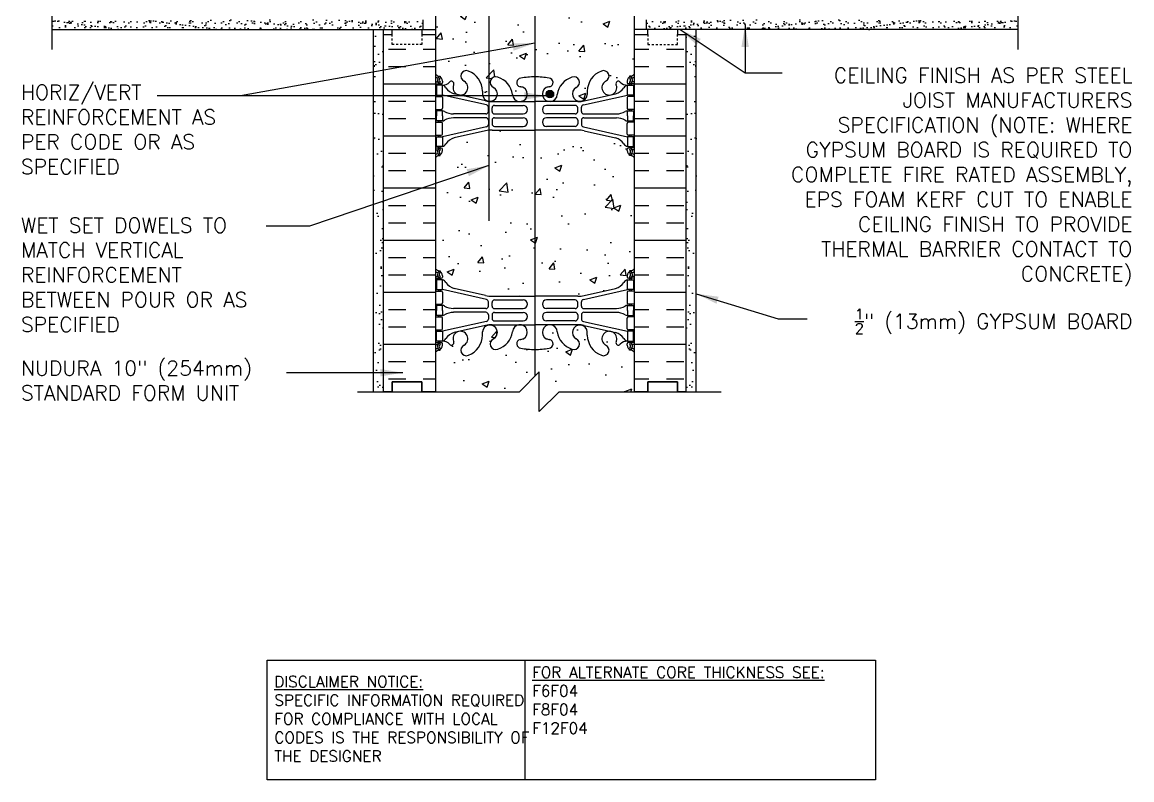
# Model space of a CAD drawing. Header units: inches. Extents: x 177.5 to 233.4, y 130.3 to 205.2.
# Drawn here: x 177.6 to 233.4, y 130.3 to 168.5 of the extents above; entities that cross this region are included whole.
import ezdxf

# ---------------------------------------------------------------- set-up
doc = ezdxf.new("R2010")
doc.units = ezdxf.units.IN
doc.header["$LTSCALE"] = 0.5
doc.header["$MEASUREMENT"] = 0
doc.linetypes.add('DASHED2', pattern=[0.375, 0.25, -0.125])
for name, color, linetype in [('HATCH', 12, 'Continuous'), ('line25', 2, 'Continuous'), ('LINE3', 3, 'Continuous'), ('LINE50', 5, 'Continuous'), ('LINE9', 9, 'Continuous'), ('TEXT', 4, 'Continuous'), ('Web_Edge', 9, 'Continuous')]:
    doc.layers.add(name, color=color, linetype=linetype)
doc.styles.add('DIM', font='romans.shx', dxfattribs={"width": 0.7})
doc.styles.add('ROMANS', font='romans.shx', dxfattribs={"height": 0.75})
doc.styles.get("Standard").update_dxf_attribs({"font": 'romans.shx', "height": 0.75})
doc.dimstyles.new('ext_12', dxfattribs={"dimscale": 12, "dimtxt": 0.075, "dimasz": 0.09375, "dimexe": 0.09375, "dimexo": 0.0625, "dimgap": 0.0625, "dimtad": 1, "dimdec": 1, "dimzin": 2, "dimdsep": 46, "dimlunit": 4, "dimtxsty": 'DIM', "dimcen": 0.09, "dimdle": 0.09375, "dimclrt": 4, "dimadec": 0, "dimazin": 0, "dimtfac": 1, "dimtdec": 1, "dimtmove": 2, "dimatfit": 3, "dimfxl": 1, "dimfrac": 2, "dimtolj": 1, "dimtzin": 0, "dimarcsym": 0})

msp = doc.modelspace()

# ---------------------------------------------------------------- hatches: boundary and pattern name
at = {"layer": 'HATCH'}
h = msp.add_hatch(dxfattribs=at)
h.set_pattern_fill('AR-CONC', color=256, scale=0.5)
h.set_pattern_definition([(50, (0, 0), (3.5863, -0.31376), [0.375, -4.125]), (355, (0, 0), (-0.693757, 3.76096), [0.3, -3.3]), (100.4514, (0.299, -0.026), (2.892544, 3.4472), [0.3187, -3.50571]), (46.1842, (0, 1), (5.336207, -0.827596), [0.5625, -6.1875]), (96.6356, (0.4447, 0.931), (4.67331, 4.87059), [0.47805, -5.25857]), (351.1842, (0, 1), (4.67331, 4.87059), [0.45, -4.95]), (21, (0.5, 0.75), (2.984535, -2.013094), [0.375, -4.125]), (326, (0.5, 0.75), (1.216577, 3.62575), [0.3, -3.3]), (71.4514, (0.7487, 0.5822), (4.20111, 1.612656), [0.3187, -3.50571]), (37.5, (0, 0), (0.060799, 1.664469), [0, -3.26, 0, -3.35, 0, -3.3125]), (7.5, (0, 0), (1.315348, 1.972059), [0, -1.91, 0, -3.185, 0, -1.2625]), (327.5, (-1.115, 0), (2.669112, -0.1127744), [0, -1.25, 0, -3.9, 0, -5.175]), (317.5, (-1.615, 0), (2.91593, 0.500525), [0, -1.625, 0, -2.59, 0, -3.675])])
h.paths.add_polyline_path([(220.153, 185.05), (220.461, 185.358), (186.299, 185.358), (186.607, 185.05), (186.607, 182.608), (198.38, 182.608, -0.552315), (198.7, 182.603, -0.520567), (198.991, 182.603, -0.520567), (199.532, 182.603, -0.520567), (200.182, 182.603, -0.520567), (200.57, 182.603, -0.520567), (201.23, 182.603, -0.520567), (201.775, 182.603, -0.520567), (202.092, 182.603, -0.520567), (202.863, 182.603, -0.520567), (203.301, 182.603, -0.520567), (203.882, 182.603, -0.520567), (204.154, 182.603, -0.520567), (204.682, 182.603, -0.520567), (205.051, 182.603, -0.520567), (205.499, 182.603, -0.520567), (205.906, 182.603, -0.520567), (206.309, 182.603, -0.520567), (206.627, 182.603, -0.520567), (206.997, 182.603, -0.520567), (207.472, 182.603, -0.520567), (207.786, 182.603, -0.520567), (207.996, 182.603, -0.513484), (208.38, 182.608), (220.153, 182.608)])
edge = h.paths.add_edge_path()
edge.add_line((227.713, 185.358), (221.153, 185.358))
edge.add_line((221.153, 185.358), (221.153, 183.528))
edge.add_spline(control_points=[(221.153, 183.528), (222.288, 184.059), (224.508, 185.098), (226.661, 183.944), (227.713, 183.381)], knot_values=[0, 0, 0, 0, 3.539354, 6.918479, 6.918479, 6.918479, 6.918479], degree=3, periodic=0)
edge.add_line((227.713, 183.381), (227.713, 185.358))
edge = h.paths.add_edge_path()
edge.add_line((185.607, 185.358), (179.047, 185.358))
edge.add_line((179.047, 185.358), (179.047, 183.381))
edge.add_spline(control_points=[(179.047, 183.381), (180.099, 183.944), (182.252, 185.098), (184.472, 184.059), (185.607, 183.528)], knot_values=[0, 0, 0, 0, 3.379125, 6.918479, 6.918479, 6.918479, 6.918479], degree=3, periodic=0)
edge.add_line((185.607, 183.528), (185.607, 185.358))
h.paths.add_polyline_path([(207.88, 182.058), (207.98, 182.058, -0.327813), (208.015, 182.105), (208.015, 182.213), (208.38, 182.213), (208.38, 182.608, 0.513484), (207.996, 182.603, 0.520567), (207.786, 182.603, 0.520567), (207.472, 182.603, 0.520567), (206.997, 182.603, 0.520567), (206.627, 182.603, 0.520567), (206.309, 182.603, 0.520567), (205.906, 182.603, 0.520567), (205.499, 182.603, 0.520567), (205.051, 182.603, 0.520567), (204.682, 182.603, 0.520567), (204.154, 182.603, 0.520567), (203.882, 182.603, 0.520567), (203.301, 182.603, 0.520567), (202.863, 182.603, 0.520567), (202.092, 182.603, 0.520567), (201.775, 182.603, 0.520567), (201.23, 182.603, 0.520567), (200.57, 182.603, 0.520567), (200.182, 182.603, 0.520567), (199.532, 182.603, 0.520567), (198.991, 182.603, 0.520567), (198.7, 182.603, 0.552315), (198.38, 182.608), (198.38, 182.213), (198.745, 182.213), (198.745, 182.105, -0.327813), (198.78, 182.058), (198.88, 182.058), (198.88, 181.497, 0.390098), (199.155, 181.198), (203.363, 181.014, 0.020761), (203.38, 181.013, 0.020761), (203.397, 181.014), (207.605, 181.198, 0.390098), (207.88, 181.497)])
h.paths.add_polyline_path([(207.88, 180.757, 0.425773), (207.62, 181.006), (203.763, 180.855, 0.390098), (203.58, 180.655), (203.58, 180.62, 0.390098), (203.763, 180.421), (207.62, 180.269, 0.425773), (207.88, 180.519)])
h.paths.add_polyline_path([(203.18, 180.62), (203.18, 180.655, 0.390098), (202.997, 180.855), (199.14, 181.006, 0.425773), (198.88, 180.757), (198.88, 180.519, 0.425773), (199.14, 180.269), (202.997, 180.421, 0.390098)])
h.paths.add_polyline_path([(208.015, 178.313), (208.38, 178.313), (208.38, 179.063), (208.015, 179.063), (208.015, 179.17, -0.327813), (207.98, 179.218), (207.88, 179.218), (207.88, 179.779, 0.390098), (207.605, 180.078), (203.397, 180.261, 0.020761), (203.38, 180.262, 0.020761), (203.363, 180.261), (199.155, 180.078, 0.390098), (198.88, 179.779), (198.88, 179.218), (198.78, 179.218, -0.327813), (198.745, 179.17), (198.745, 179.063), (198.38, 179.063), (198.38, 178.313), (198.745, 178.313), (198.745, 177.529, -0.385423), (198.79, 177.479), (198.79, 177.449), (198.89, 177.449), (198.89, 175.612, 0.108933), (199.043, 175.725, -0.8344), (199.254, 175.599), (199.242, 175.578, 2.155404), (199.781, 175.772, -1), (199.995, 176.284, -0.311223), (200.704, 175.268), (200.703, 175.103, 1.661382), (201.264, 175.455, -1), (201.478, 175.966, -0.30095), (202.214, 175.094, 1.661382), (202.775, 175.447, 0.055617), (202.596, 175.492, -0.843243), (202.63, 175.925, -0.049932), (203.38, 175.989, -0.049932), (204.13, 175.925, -0.843243), (204.164, 175.492, 0.055617), (203.985, 175.447, 1.661382), (204.546, 175.094, -0.30095), (205.282, 175.966, -1), (205.496, 175.455, 1.661382), (206.057, 175.103), (206.056, 175.268, -0.311223), (206.765, 176.284, -1), (206.979, 175.772, 2.155404), (207.517, 175.578), (207.506, 175.599, -0.834375), (207.717, 175.725, 0.10894), (207.87, 175.612), (207.87, 177.449), (207.97, 177.449), (207.97, 177.479, -0.385423), (208.015, 177.529)])
h.paths.add_polyline_path([(203.304, 172.403, 0.225652), (202.929, 172.778), (199.265, 172.778, 0.225652), (198.89, 172.403), (198.89, 171.562, 0.225652), (199.265, 171.187), (202.929, 171.187, 0.225652), (203.304, 171.562)])
h.paths.add_polyline_path([(203.304, 174.184, 0.225652), (202.929, 174.559), (199.265, 174.559, 0.225652), (198.89, 174.184), (198.89, 173.344, 0.225652), (199.265, 172.969), (202.929, 172.969, 0.225652), (203.304, 173.344)])
h.paths.add_polyline_path([(207.87, 173.344), (207.87, 174.184, 0.225652), (207.495, 174.559), (203.831, 174.559, 0.225652), (203.456, 174.184), (203.456, 173.344, 0.225652), (203.831, 172.969), (207.495, 172.969, 0.225652)])
h.paths.add_polyline_path([(207.87, 172.403, 0.225652), (207.495, 172.778), (203.831, 172.778, 0.225652), (203.456, 172.403), (203.456, 171.562, 0.225652), (203.831, 171.187), (207.495, 171.187, 0.225652), (207.87, 171.562)])
h.paths.add_polyline_path([(208.38, 167.858), (208.38, 169.178), (207.75, 169.178), (207.75, 169.29), (207.87, 169.49), (207.87, 170.852, 0.268138), (207.709, 171), (199.051, 171, 0.268156), (198.89, 170.852), (198.89, 169.49), (199.01, 169.29), (199.01, 169.178), (198.38, 169.178), (198.38, 167.858), (198.38, 165.858, 0.088416), (198.526, 165.76), (198.616, 165.76), (198.616, 165.719, -0.249069), (198.726, 165.512), (198.726, 165.444, -0.414214), (198.663, 165.382), (198.616, 165.382), (198.616, 165.312), (198.721, 165.312, 0.231736), (199.079, 165.463, -0.8344), (199.29, 165.337), (199.278, 165.316, 2.155404), (199.817, 165.51, -1), (200.031, 166.021, -0.311223), (200.74, 165.005), (200.739, 164.84, 1.661382), (201.3, 165.193, -1), (201.514, 165.704, -0.30095), (202.25, 164.832, 1.661382), (202.811, 165.185, 0.055617), (202.632, 165.23, -0.843243), (202.666, 165.662, -0.047544), (203.38, 165.727, -0.047544), (204.094, 165.662, -0.843243), (204.128, 165.23, 0.055617), (203.949, 165.185, 1.661382), (204.51, 164.832, -0.30095), (205.246, 165.704, -1), (205.46, 165.193, 1.661382), (206.021, 164.84), (206.02, 165.005, -0.311223), (206.729, 166.021, -1), (206.943, 165.51, 2.155404), (207.481, 165.316), (207.47, 165.337, -0.834375), (207.681, 165.463, 0.23174), (208.039, 165.312), (208.144, 165.312), (208.144, 165.382), (208.096, 165.382, -0.414214), (208.034, 165.444), (208.034, 165.512, -0.249069), (208.144, 165.719), (208.144, 165.76), (208.234, 165.76, 0.08841), (208.38, 165.858)])
h.paths.add_polyline_path([(208.38, 161.665, 0.08841), (208.234, 161.763), (208.144, 161.763), (208.144, 161.804, -0.249069), (208.034, 162.012), (208.034, 162.079, -0.414214), (208.096, 162.142), (208.144, 162.142), (208.144, 162.212), (208.039, 162.212, -0.155529), (207.863, 162.346, 0.180914), (207.446, 162.657), (205.865, 163.01, 0.054974), (205.538, 163.046), (203.38, 163.046), (201.222, 163.046, 0.054974), (200.895, 163.01), (199.314, 162.657, 0.180914), (198.897, 162.346, -0.155529), (198.721, 162.212), (198.616, 162.212), (198.616, 162.142), (198.663, 162.142, -0.414214), (198.726, 162.079), (198.726, 162.012, -0.249069), (198.616, 161.804), (198.616, 161.763), (198.526, 161.763, 0.088416), (198.38, 161.665), (198.38, 156.05, 0.088416), (198.526, 155.953), (198.616, 155.953), (198.616, 155.911, -0.249069), (198.726, 155.704), (198.726, 155.636, -0.414214), (198.663, 155.574), (198.616, 155.574), (198.616, 155.504), (198.721, 155.504, -0.155529), (198.897, 155.37, 0.180914), (199.314, 155.059), (200.895, 154.706, 0.054974), (201.222, 154.669), (203.38, 154.669), (205.538, 154.669, 0.054974), (205.865, 154.706), (207.446, 155.059, 0.180914), (207.863, 155.37, -0.155529), (208.039, 155.504), (208.144, 155.504), (208.144, 155.574), (208.096, 155.574, -0.414214), (208.034, 155.636), (208.034, 155.704, -0.249069), (208.144, 155.911), (208.144, 155.953), (208.234, 155.953, 0.08841), (208.38, 156.05)])
h.paths.add_polyline_path([(208.38, 151.858, 0.08841), (208.234, 151.955), (208.144, 151.955), (208.144, 151.997, -0.249069), (208.034, 152.204), (208.034, 152.271, -0.414214), (208.096, 152.334), (208.144, 152.334), (208.144, 152.404), (208.039, 152.404, 0.231736), (207.681, 152.253, -0.8344), (207.47, 152.378), (207.481, 152.4, 2.155404), (206.943, 152.205, -1), (206.729, 151.694, -0.311223), (206.02, 152.71), (206.021, 152.875, 1.661382), (205.46, 152.522, -1), (205.246, 152.011, -0.30095), (204.51, 152.884, 1.661382), (203.949, 152.531, 0.055617), (204.128, 152.485, -0.843243), (204.094, 152.053, -0.047544), (203.38, 151.988, -0.047544), (202.666, 152.053, -0.843243), (202.632, 152.485, 0.055617), (202.811, 152.531, 1.661382), (202.25, 152.884, -0.30095), (201.514, 152.011, -1), (201.3, 152.522, 1.661382), (200.739, 152.875), (200.74, 152.71, -0.311223), (200.031, 151.694, -1), (199.817, 152.205, 2.155404), (199.278, 152.4), (199.29, 152.378, -0.834375), (199.079, 152.253, 0.23174), (198.721, 152.404), (198.616, 152.404), (198.616, 152.334), (198.663, 152.334, -0.414214), (198.726, 152.271), (198.726, 152.204, -0.249069), (198.616, 151.997), (198.616, 151.955), (198.526, 151.955, 0.088416), (198.38, 151.858), (198.38, 149.858), (202.599, 149.858), (203.599, 150.858), (203.599, 148.858), (204.599, 149.858), (208.38, 149.858)])
h = msp.add_hatch(dxfattribs=at)
h.set_pattern_fill('AR-SAND', color=256, scale=0.25, style=0)
h.set_pattern_definition([(142.5, (260.07686, 75.05084), (0.0157483, 0.481706), [0, -0.38, 0, -0.425, 0, -0.40625]), (172.5, (260.07686, 75.05084), (-0.4424442, 0.7055365), [0, -0.205, 0, -0.3425, 0, -0.13125]), (212.5, (260.38436, 75.05084), (-0.7785355, 0.0014148), [0, -0.125, 0, -0.45, 0, -0.5875]), (222.5, (260.38436, 75.05084), (-0.7515317, 0.219419), [0, -0.0625, 0, -0.295, 0, -0.3375])])
h.paths.add_polyline_path([(179.047, 168.108), (179.047, 168.608), (197.755, 168.608), (197.755, 168.108)])
h = msp.add_hatch(dxfattribs=at)
h.set_pattern_fill('AR-SAND', color=256, scale=0.25, style=0)
h.set_pattern_definition([(37.5, (146.68297, 75.05084), (-0.0157483, 0.481706), [0, -0.38, 0, -0.425, 0, -0.40625]), (7.5, (146.68297, 75.05084), (0.4424442, 0.7055365), [0, -0.205, 0, -0.3425, 0, -0.13125]), (327.5, (146.37547, 75.05084), (0.7785355, 0.0014148), [0, -0.125, 0, -0.45, 0, -0.5875]), (317.5, (146.37547, 75.05084), (0.7515317, 0.219419), [0, -0.0625, 0, -0.295, 0, -0.3375])])
h.paths.add_polyline_path([(227.713, 168.108), (227.713, 168.608), (209.005, 168.608), (209.005, 168.108)])
h = msp.add_hatch(dxfattribs=at)
h.set_pattern_fill('AR-SAND', color=256, scale=0.5, style=0)
h.set_pattern_definition([(142.5, (314.8643, -12.3654), (0.0314967, 0.963412), [0, -0.76, 0, -0.85, 0, -0.8125]), (172.5, (314.8643, -12.3654), (-0.884888, 1.411073), [0, -0.41, 0, -0.685, 0, -0.2625]), (212.5, (315.4793, -12.3654), (-1.557071, 0.0028295), [0, -0.25, 0, -0.9, 0, -1.175]), (222.5, (315.4793, -12.3654), (-1.503063, 0.438838), [0, -0.125, 0, -0.59, 0, -0.675])])
h.paths.add_polyline_path([(195.755, 165.323), (195.255, 164.374), (195.255, 168.108), (195.755, 168.108)])
h.paths.add_polyline_path([(195.755, 149.858), (195.255, 149.858), (195.255, 164.374), (195.755, 165.323)])
h = msp.add_hatch(dxfattribs=at)
h.set_pattern_fill('INSUL', color=256, scale=7, style=0)
h.paths.add_polyline_path([(211.005, 167.858), (210.567, 167.858), (210.567, 167.358), (209.067, 167.358), (209.067, 167.858), (208.38, 167.858), (208.38, 149.858), (209.067, 149.858), (209.067, 150.358), (210.567, 150.358), (210.567, 149.858), (211.005, 149.858)])
h.paths.add_polyline_path([(198.38, 167.858), (197.692, 167.858), (197.692, 167.358), (196.192, 167.358), (196.192, 167.858), (195.755, 167.858), (195.755, 149.858), (196.192, 149.858), (196.192, 150.358), (197.692, 150.358), (197.692, 149.858), (198.38, 149.858)])
h = msp.add_hatch(dxfattribs=at)
h.set_pattern_fill('AR-SAND', color=256, scale=0.5, style=0)
h.set_pattern_definition([(37.5, (91.8955, -12.3654), (-0.0314967, 0.963412), [0, -0.76, 0, -0.85, 0, -0.8125]), (7.5, (91.8955, -12.3654), (0.884888, 1.411073), [0, -0.41, 0, -0.685, 0, -0.2625]), (327.5, (91.2805, -12.3654), (1.557071, 0.0028295), [0, -0.25, 0, -0.9, 0, -1.175]), (317.5, (91.2805, -12.3654), (1.503063, 0.438838), [0, -0.125, 0, -0.59, 0, -0.675])])
h.paths.add_polyline_path([(211.005, 165.323), (211.505, 164.374), (211.505, 168.108), (211.005, 168.108)])
h.paths.add_polyline_path([(211.005, 149.858), (211.505, 149.858), (211.505, 164.374), (211.005, 165.323)])
at = {"layer": 'LINE3'}
h = msp.add_hatch(color=256, dxfattribs=at)
h.paths.add_polyline_path([(204.32, 164.894, 0.831395), (203.952, 164.894)])
h.paths.add_polyline_path([(204.323, 164.86, 0.045935), (204.32, 164.894), (203.952, 164.894, 0.045935), (203.948, 164.86, 1)])

# ---------------------------------------------------------------- linework, layer by layer
at = {"layer": 'line25'}
for p, q in [((198.38, 182.608), (198.38, 167.858)), ((208.38, 182.608), (208.38, 167.858)), ((197.755, 168.108), (197.755, 168.608)), ((209.005, 168.108), (209.005, 168.608)), ((198.38, 167.858), (198.38, 149.858)), ((208.38, 167.858), (208.38, 149.858))]:
    msp.add_line(p, q, dxfattribs=at)
at = {"layer": 'LINE3'}
for p, q in [((201.063, 183.858), (201.063, 158.463)), ((203.38, 181.174), (203.38, 150.639))]:
    msp.add_line(p, q, dxfattribs=at)
msp.add_circle((204.136, 164.86), 0.188, dxfattribs=at)
at = {"layer": 'LINE50'}
for p, q in [((195.755, 167.858), (195.755, 168.108)), ((195.755, 149.858), (195.755, 167.858)), ((195.755, 167.858), (196.192, 167.858)), ((196.192, 167.858), (196.192, 168.108)), ((197.692, 168.108), (197.692, 167.858)), ((197.692, 167.858), (198.38, 167.858)), ((208.38, 167.858), (209.067, 167.858)), ((209.067, 167.858), (209.067, 168.108)), ((210.567, 168.108), (210.567, 167.858)), ((210.567, 167.858), (211.005, 167.858)), ((211.005, 149.858), (211.005, 167.858))]:
    msp.add_line(p, q, dxfattribs=at)
for points in [[(195.755, 149.858), (196.192, 149.858), (196.192, 150.358), (197.692, 150.358), (197.692, 149.858), (198.38, 149.858)], [(198.38, 149.858), (197.692, 149.858), (197.692, 150.358), (196.192, 150.358), (196.192, 149.858), (195.755, 149.858)], [(211.005, 149.858), (210.567, 149.858), (210.567, 150.358), (209.067, 150.358), (209.067, 149.858), (208.38, 149.858)], [(208.38, 149.858), (209.067, 149.858), (209.067, 150.358), (210.567, 150.358), (210.567, 149.858), (211.005, 149.858)]]:
    msp.add_lwpolyline(points, dxfattribs=at)
at = {"layer": 'LINE9'}
for p, q in [((179.047, 178.193), (179.047, 167.108)), ((227.713, 178.193), (227.713, 167.108)), ((179.047, 168.108), (198.38, 168.108)), ((195.255, 149.858), (195.255, 168.108)), ((227.713, 168.108), (208.38, 168.108)), ((211.505, 149.858), (211.505, 168.108)), ((202.599, 149.858), (203.599, 150.858)), ((203.599, 148.858), (203.599, 150.858)), ((194.442, 149.858), (202.599, 149.858)), ((204.599, 149.858), (203.599, 148.858)), ((204.599, 149.858), (212.755, 149.858))]:
    msp.add_line(p, q, dxfattribs=at)
at = {"layer": 'LINE9', "linetype": 'DASHED2', "ltscale": 0.15}
for points in [[(197.692, 167.858), (197.692, 167.858), (197.692, 167.358), (196.192, 167.358), (196.192, 167.858), (196.192, 167.858)], [(197.692, 167.858), (197.692, 167.858), (197.692, 167.358), (196.192, 167.358), (196.192, 167.858), (196.192, 167.858)], [(209.067, 167.858), (209.067, 167.858), (209.067, 167.358), (210.567, 167.358), (210.567, 167.858), (210.567, 167.858)], [(209.067, 167.858), (209.067, 167.858), (209.067, 167.358), (210.567, 167.358), (210.567, 167.858), (210.567, 167.858)]]:
    msp.add_lwpolyline(points, dxfattribs=at)
at = {"layer": 'TEXT'}
msp.add_lwpolyline([(189.886, 136.338), (202.869, 136.338), (202.869, 130.3), (189.886, 130.3)], close=True, dxfattribs=at)
msp.add_lwpolyline([(202.869, 136.338), (220.53, 136.338), (220.53, 130.3), (202.869, 130.3)], dxfattribs=at)
at = {"layer": 'Web_Edge'}
for p, q in [((198.38, 165.482), (198.458, 165.482)), ((198.526, 165.76), (198.616, 165.76)), ((198.616, 165.76), (198.616, 165.719)), ((198.726, 165.512), (198.726, 165.444)), ((208.034, 165.512), (208.034, 165.444)), ((208.234, 165.76), (208.144, 165.76)), ((208.144, 165.76), (208.144, 165.719)), ((208.38, 165.482), (208.302, 165.482)), ((198.38, 165.382), (198.663, 165.382)), ((198.526, 165.382), (198.526, 165.312)), ((198.616, 165.382), (198.616, 165.312)), ((199.278, 165.316), (199.29, 165.337)), ((200.74, 165.005), (200.739, 164.84)), ((206.02, 165.005), (206.021, 164.84)), ((207.481, 165.316), (207.47, 165.337)), ((208.38, 165.382), (208.096, 165.382)), ((208.144, 165.382), (208.144, 165.312)), ((208.234, 165.382), (208.234, 165.312)), ((198.38, 164.742), (198.663, 164.742)), ((198.526, 164.812), (198.526, 164.742)), ((198.616, 164.812), (198.616, 164.742)), ((200.938, 164.315), (198.721, 164.812)), ((198.726, 164.679), (198.726, 164.144)), ((200.895, 164.513), (199.314, 164.866)), ((201.222, 164.477), (203.38, 164.477)), ((205.538, 164.477), (203.38, 164.477)), ((205.821, 164.315), (208.039, 164.812)), ((205.865, 164.513), (207.446, 164.866)), ((208.034, 164.679), (208.034, 164.144)), ((208.38, 164.742), (208.096, 164.742)), ((208.144, 164.812), (208.144, 164.742)), ((208.234, 164.812), (208.234, 164.742)), ((198.38, 164.082), (198.663, 164.082)), ((198.526, 164.082), (198.526, 164.012)), ((198.616, 164.082), (198.616, 164.012)), ((200.911, 163.856), (199.274, 163.856)), ((201.036, 163.981), (201.036, 164.193)), ((201.224, 163.982), (201.224, 164.166)), ((201.349, 164.291), (202.788, 164.291)), ((201.349, 163.857), (202.788, 163.857)), ((205.411, 164.291), (203.972, 164.291)), ((205.411, 163.857), (203.972, 163.857)), ((205.536, 163.982), (205.536, 164.166)), ((205.724, 163.981), (205.724, 164.193)), ((205.849, 163.856), (207.486, 163.856)), ((208.38, 164.082), (208.096, 164.082)), ((208.144, 164.082), (208.144, 164.012)), ((208.234, 164.082), (208.234, 164.012)), ((198.38, 163.442), (198.663, 163.442)), ((198.526, 163.442), (198.526, 163.512)), ((198.616, 163.442), (198.616, 163.512)), ((198.726, 162.844), (198.726, 163.379)), ((200.911, 163.667), (199.274, 163.667)), ((201.036, 163.542), (201.036, 163.33)), ((201.224, 163.542), (201.224, 163.358)), ((201.349, 163.667), (202.788, 163.667)), ((201.349, 163.233), (202.788, 163.233)), ((205.411, 163.667), (203.972, 163.667)), ((205.411, 163.233), (203.972, 163.233)), ((205.536, 163.542), (205.536, 163.358)), ((205.724, 163.542), (205.724, 163.33)), ((205.849, 163.667), (207.486, 163.667)), ((208.034, 162.844), (208.034, 163.379)), ((208.38, 163.442), (208.096, 163.442)), ((208.144, 163.442), (208.144, 163.512)), ((208.234, 163.442), (208.234, 163.512)), ((198.38, 162.782), (198.663, 162.782)), ((198.526, 162.712), (198.526, 162.782)), ((198.616, 162.712), (198.616, 162.782)), ((200.938, 163.208), (198.721, 162.712)), ((200.895, 163.01), (199.314, 162.657)), ((201.222, 163.046), (203.38, 163.046)), ((205.538, 163.046), (203.38, 163.046)), ((205.821, 163.208), (208.039, 162.712)), ((205.865, 163.01), (207.446, 162.657)), ((208.38, 162.782), (208.096, 162.782)), ((208.144, 162.712), (208.144, 162.782)), ((208.234, 162.712), (208.234, 162.782)), ((198.38, 162.142), (198.663, 162.142)), ((198.526, 162.142), (198.526, 162.212)), ((198.616, 162.142), (198.616, 162.212)), ((208.38, 162.142), (208.096, 162.142)), ((208.144, 162.142), (208.144, 162.212)), ((208.234, 162.142), (208.234, 162.212)), ((198.38, 162.042), (198.458, 162.042)), ((198.526, 161.763), (198.616, 161.763)), ((198.616, 161.763), (198.616, 161.804)), ((198.726, 162.012), (198.726, 162.079)), ((208.034, 162.012), (208.034, 162.079)), ((208.144, 161.763), (208.144, 161.804)), ((208.234, 161.763), (208.144, 161.763)), ((208.38, 162.042), (208.302, 162.042)), ((198.526, 155.953), (198.616, 155.953)), ((198.616, 155.953), (198.616, 155.911)), ((208.234, 155.953), (208.144, 155.953)), ((208.144, 155.953), (208.144, 155.911)), ((198.38, 155.674), (198.458, 155.674)), ((198.38, 155.574), (198.663, 155.574)), ((198.526, 155.574), (198.526, 155.504)), ((198.616, 155.574), (198.616, 155.504)), ((198.726, 155.704), (198.726, 155.636)), ((208.034, 155.704), (208.034, 155.636)), ((208.38, 155.574), (208.096, 155.574)), ((208.144, 155.574), (208.144, 155.504)), ((208.234, 155.574), (208.234, 155.504)), ((208.38, 155.674), (208.302, 155.674)), ((198.38, 154.934), (198.663, 154.934)), ((198.526, 155.004), (198.526, 154.934)), ((198.616, 155.004), (198.616, 154.934)), ((200.938, 154.507), (198.721, 155.004)), ((198.726, 154.871), (198.726, 154.336)), ((200.895, 154.706), (199.314, 155.059)), ((205.821, 154.507), (208.039, 155.004)), ((205.865, 154.706), (207.446, 155.059)), ((208.034, 154.871), (208.034, 154.336)), ((208.38, 154.934), (208.096, 154.934)), ((208.144, 155.004), (208.144, 154.934)), ((208.234, 155.004), (208.234, 154.934)), ((198.38, 154.274), (198.663, 154.274)), ((198.526, 154.274), (198.526, 154.204)), ((198.616, 154.274), (198.616, 154.204)), ((201.036, 154.173), (201.036, 154.385)), ((201.222, 154.669), (203.38, 154.669)), ((201.224, 154.174), (201.224, 154.358)), ((201.349, 154.483), (202.788, 154.483)), ((205.538, 154.669), (203.38, 154.669)), ((205.411, 154.483), (203.972, 154.483)), ((205.536, 154.174), (205.536, 154.358)), ((205.724, 154.173), (205.724, 154.385)), ((208.38, 154.274), (208.096, 154.274)), ((208.144, 154.274), (208.144, 154.204)), ((208.234, 154.274), (208.234, 154.204)), ((200.911, 154.048), (199.274, 154.048)), ((200.911, 153.86), (199.274, 153.86)), ((201.036, 153.735), (201.036, 153.523)), ((201.224, 153.734), (201.224, 153.55)), ((201.349, 154.049), (202.788, 154.049)), ((201.349, 153.859), (202.788, 153.859)), ((205.411, 154.049), (203.972, 154.049)), ((205.411, 153.859), (203.972, 153.859)), ((205.536, 153.734), (205.536, 153.55)), ((205.724, 153.735), (205.724, 153.523)), ((205.849, 154.048), (207.486, 154.048)), ((205.849, 153.86), (207.486, 153.86)), ((198.38, 153.634), (198.663, 153.634)), ((198.526, 153.634), (198.526, 153.704)), ((198.616, 153.634), (198.616, 153.704)), ((200.938, 153.401), (198.721, 152.904)), ((198.726, 153.036), (198.726, 153.571)), ((200.895, 153.202), (199.314, 152.849)), ((201.222, 153.238), (203.38, 153.238)), ((201.349, 153.425), (202.788, 153.425)), ((205.538, 153.238), (203.38, 153.238)), ((205.411, 153.425), (203.972, 153.425)), ((205.821, 153.401), (208.039, 152.904)), ((205.865, 153.202), (207.446, 152.849)), ((208.034, 153.036), (208.034, 153.571)), ((208.38, 153.634), (208.096, 153.634)), ((208.144, 153.634), (208.144, 153.704)), ((208.234, 153.634), (208.234, 153.704)), ((198.38, 152.974), (198.663, 152.974)), ((198.526, 152.904), (198.526, 152.974)), ((198.616, 152.904), (198.616, 152.974)), ((200.74, 152.71), (200.739, 152.875)), ((206.02, 152.71), (206.021, 152.875)), ((208.38, 152.974), (208.096, 152.974)), ((208.144, 152.904), (208.144, 152.974)), ((208.234, 152.904), (208.234, 152.974)), ((198.38, 152.334), (198.663, 152.334)), ((198.38, 152.234), (198.458, 152.234)), ((198.526, 152.334), (198.526, 152.404)), ((198.616, 152.334), (198.616, 152.404)), ((198.726, 152.204), (198.726, 152.271)), ((199.278, 152.4), (199.29, 152.378)), ((207.481, 152.4), (207.47, 152.378)), ((208.034, 152.204), (208.034, 152.271)), ((208.38, 152.334), (208.096, 152.334)), ((208.144, 152.334), (208.144, 152.404)), ((208.234, 152.334), (208.234, 152.404)), ((208.38, 152.234), (208.302, 152.234)), ((198.526, 151.955), (198.616, 151.955)), ((198.616, 151.955), (198.616, 151.997)), ((208.144, 151.955), (208.144, 151.997)), ((208.234, 151.955), (208.144, 151.955))]:
    msp.add_line(p, q, dxfattribs=at)
for points in [[(198.421, 164.812), (198.721, 164.812), (198.721, 165.312), (198.421, 165.312)], [(208.339, 164.812), (208.039, 164.812), (208.039, 165.312), (208.339, 165.312)], [(198.421, 162.712), (198.721, 162.712), (198.721, 162.212), (198.421, 162.212)], [(208.339, 162.712), (208.039, 162.712), (208.039, 162.212), (208.339, 162.212)], [(198.421, 155.004), (198.721, 155.004), (198.721, 155.504), (198.421, 155.504)], [(208.339, 155.004), (208.039, 155.004), (208.039, 155.504), (208.339, 155.504)], [(198.421, 152.904), (198.721, 152.904), (198.721, 152.404), (198.421, 152.404)], [(208.339, 152.904), (208.039, 152.904), (208.039, 152.404), (208.339, 152.404)]]:
    msp.add_lwpolyline(points, close=True, dxfattribs=at)
for points in [[(198.721, 163.762), (198.721, 164.012), (198.421, 164.012), (198.421, 163.762)], [(208.039, 163.762), (208.039, 164.012), (208.339, 164.012), (208.339, 163.762)], [(198.721, 163.762), (198.721, 163.512), (198.421, 163.512), (198.421, 163.762)], [(208.039, 163.762), (208.039, 163.512), (208.339, 163.512), (208.339, 163.762)], [(198.721, 153.954), (198.721, 154.204), (198.421, 154.204), (198.421, 153.954)], [(198.721, 153.954), (198.721, 153.704), (198.421, 153.704), (198.421, 153.954)], [(208.039, 153.954), (208.039, 154.204), (208.339, 154.204), (208.339, 153.954)], [(208.039, 153.954), (208.039, 153.704), (208.339, 153.704), (208.339, 153.954)]]:
    msp.add_lwpolyline(points, dxfattribs=at)
for centre, radius, start, end in [((199.924, 165.766), 0.277, 67.32, 247.32), ((199.648, 164.999), 1.092, 0.3332, 69.4825), ((207.112, 164.999), 1.092, 110.5175, 179.6668), ((206.836, 165.766), 0.277, 292.68, 112.68), ((198.726, 166.219), 0.5, 226.2109, 250.5288), ((198.726, 166.219), 0.6, 234.7832, 245.0748), ((198.458, 165.501), 0.0196, 269.4032, 15.4901), ((198.72, 165.566), 0.25, 140.1145, 222.4609), ((198.464, 165.656), 0.021, 343.464, 63.9957), ((198.562, 165.697), 0.045, 321.448, 139.1879), ((198.568, 165.428), 0.045, 222.4609, 42.4609), ((198.476, 165.512), 0.25, 0, 70.5288), ((198.72, 165.566), 0.16, 140.0001, 222.4609), ((198.746, 165.752), 0.441, 266.7976, 318.9873), ((199.173, 165.381), 0.125, 339.6243, 138.9873), ((199.63, 165.185), 0.375, 159.6243, 60.0685), ((201.407, 165.449), 0.277, 67.32, 247.32), ((201.223, 164.712), 1.034, 6.6669, 73.6635), ((202.686, 165.443), 0.22, 95.1835, 255.7396), ((203.363, 161.95), 3.777, 89.7394, 100.6275), ((203.397, 161.95), 3.777, 79.3725, 90.2606), ((204.074, 165.443), 0.22, 284.2604, 84.8165), ((205.537, 164.712), 1.034, 106.3365, 173.3331), ((205.353, 165.449), 0.277, 292.68, 112.68), ((207.13, 165.185), 0.375, 119.9315, 20.3757), ((207.587, 165.381), 0.125, 41.0127, 200.3757), ((208.014, 165.752), 0.441, 221.0127, 273.2024), ((208.284, 165.512), 0.25, 109.4712, 180), ((208.191, 165.428), 0.045, 137.5391, 317.5391), ((208.198, 165.697), 0.045, 40.8121, 218.552), ((208.04, 165.566), 0.16, 317.5391, 39.9999), ((208.034, 166.219), 0.5, 289.4712, 313.7878), ((208.04, 165.566), 0.25, 317.5391, 39.8855), ((208.296, 165.656), 0.021, 116.0043, 196.536), ((208.302, 165.501), 0.0196, 164.5099, 270.5968), ((208.034, 166.219), 0.6, 294.9252, 305.2168), ((198.663, 165.444), 0.0625, 270, 0), ((198.599, 164.969), 0.364, 34.9775, 70.3387), ((199.522, 165.58), 0.743, 212.7919, 253.8107), ((201.113, 164.868), 0.375, 184.2448, 60.0685), ((202.624, 164.86), 0.375, 184.2448, 60.0685), ((202.517, 164.404), 0.834, 69.3729, 82.1063), ((204.136, 164.86), 0.375, 119.9315, 355.7552), ((204.243, 164.404), 0.834, 97.8937, 110.6271), ((205.647, 164.868), 0.375, 119.9315, 355.7552), ((207.238, 165.58), 0.743, 286.1893, 327.2081), ((208.161, 164.969), 0.364, 109.6613, 145.0225), ((208.096, 165.444), 0.0625, 180, 270), ((198.663, 164.679), 0.0625, 0, 90), ((201.222, 165.977), 1.5, 257.4135, 270), ((205.538, 165.977), 1.5, 270, 282.5865), ((208.096, 164.679), 0.0625, 90, 180), ((198.663, 164.144), 0.0625, 270, 0), ((198.717, 163.793), 0.219, 60.4937, 88.92), ((199.362, 165.023), 1.17, 242.6365, 265.6505), ((200.911, 163.981), 0.125, 270, 0), ((200.911, 164.193), 0.125, 0, 77.3767), ((201.349, 164.166), 0.125, 90, 180), ((201.349, 163.982), 0.125, 180, 270), ((202.788, 164.074), 0.217, 270, 90), ((203.972, 164.074), 0.217, 90, 270), ((205.411, 164.166), 0.125, 0, 90), ((205.411, 163.982), 0.125, 270, 360), ((205.849, 164.193), 0.125, 102.6233, 180), ((205.849, 163.981), 0.125, 180, 270), ((207.397, 165.023), 1.17, 274.3495, 297.3635), ((208.043, 163.793), 0.219, 91.08, 119.5063), ((208.096, 164.144), 0.0625, 180, 270), ((198.663, 163.379), 0.0625, 0, 90), ((198.717, 163.73), 0.219, 271.08, 299.5063), ((199.362, 162.501), 1.17, 94.3495, 117.3635), ((200.911, 163.542), 0.125, 0, 90), ((200.911, 163.33), 0.125, 282.6233, 0), ((201.349, 163.542), 0.125, 90, 180), ((201.349, 163.358), 0.125, 180, 270), ((202.788, 163.45), 0.217, 270, 90), ((203.972, 163.45), 0.217, 90, 270), ((205.411, 163.542), 0.125, 0, 90), ((205.411, 163.358), 0.125, 270, 0), ((205.849, 163.542), 0.125, 90, 180), ((205.849, 163.33), 0.125, 180, 257.3767), ((207.397, 162.501), 1.17, 62.6365, 85.6505), ((208.043, 163.73), 0.219, 240.4937, 268.92), ((208.096, 163.379), 0.0625, 90, 180), ((198.663, 162.844), 0.0625, 270, 0), ((199.522, 161.943), 0.743, 106.1893, 147.2081), ((201.222, 161.546), 1.5, 90, 102.5865), ((205.538, 161.546), 1.5, 77.4135, 90), ((207.238, 161.943), 0.743, 32.7919, 73.8107), ((208.096, 162.844), 0.0625, 180, 270), ((198.72, 161.957), 0.25, 137.5391, 219.8855), ((198.568, 162.095), 0.045, 317.5391, 137.5391), ((198.663, 162.079), 0.0625, 360, 90), ((198.599, 162.554), 0.364, 289.6613, 325.0225), ((208.161, 162.554), 0.364, 214.9775, 250.3387), ((208.096, 162.079), 0.0625, 90, 180), ((208.191, 162.095), 0.045, 42.4609, 222.4609), ((208.04, 161.957), 0.25, 320.1145, 42.4609), ((198.726, 161.304), 0.6, 114.9252, 125.2168), ((198.726, 161.304), 0.5, 109.4712, 133.7891), ((198.458, 162.022), 0.0196, 344.5099, 90.5968), ((198.464, 161.867), 0.021, 296.0043, 16.536), ((198.562, 161.826), 0.045, 220.8121, 38.552), ((198.476, 162.012), 0.25, 289.4712, 360), ((198.72, 161.957), 0.16, 137.5391, 219.9999), ((208.284, 162.012), 0.25, 180, 250.5288), ((208.198, 161.826), 0.045, 141.448, 319.1879), ((208.04, 161.957), 0.16, 320.0001, 42.4609), ((208.034, 161.304), 0.5, 46.2122, 70.5288), ((208.296, 161.867), 0.021, 163.464, 243.9957), ((208.302, 162.022), 0.0196, 89.4032, 195.4901), ((208.034, 161.304), 0.6, 54.7842, 65.0748), ((198.726, 156.411), 0.5, 226.2109, 250.5288), ((208.034, 156.411), 0.5, 289.4712, 313.7878), ((198.726, 156.411), 0.6, 234.7832, 245.0748), ((198.458, 155.693), 0.0196, 269.4032, 15.4901), ((198.72, 155.758), 0.25, 140.1145, 222.4609), ((198.464, 155.848), 0.021, 343.464, 63.9957), ((198.562, 155.889), 0.045, 321.448, 139.1879), ((198.568, 155.62), 0.045, 222.4609, 42.4609), ((198.476, 155.704), 0.25, 0, 70.5288), ((198.72, 155.758), 0.16, 140.0001, 222.4609), ((198.663, 155.636), 0.0625, 270, 0), ((198.599, 155.161), 0.364, 34.9775, 70.3387), ((208.161, 155.161), 0.364, 109.6613, 145.0225), ((208.284, 155.704), 0.25, 109.4712, 180), ((208.096, 155.636), 0.0625, 180, 270), ((208.191, 155.62), 0.045, 137.5391, 317.5391), ((208.198, 155.889), 0.045, 40.8121, 218.552), ((208.04, 155.758), 0.16, 317.5391, 39.9999), ((208.04, 155.758), 0.25, 317.5391, 39.8855), ((208.296, 155.848), 0.021, 116.0043, 196.536), ((208.302, 155.693), 0.0196, 164.5099, 270.5968), ((208.034, 156.411), 0.6, 294.9252, 305.2158), ((198.663, 154.871), 0.0625, 0, 90), ((199.522, 155.773), 0.743, 212.7919, 253.8107), ((207.238, 155.773), 0.743, 286.1893, 327.2081), ((208.096, 154.871), 0.0625, 90, 180), ((198.663, 154.336), 0.0625, 270, 0), ((201.222, 156.169), 1.5, 257.4135, 270), ((200.911, 154.385), 0.125, 0, 77.3767), ((201.349, 154.358), 0.125, 90, 180), ((202.788, 154.266), 0.217, 270, 90), ((203.972, 154.266), 0.217, 90, 270), ((205.411, 154.358), 0.125, 0, 90), ((205.538, 156.169), 1.5, 270, 282.5865), ((205.849, 154.385), 0.125, 102.6233, 180), ((208.096, 154.336), 0.0625, 180, 270), ((198.717, 153.985), 0.219, 60.4937, 88.92), ((198.717, 153.923), 0.219, 271.08, 299.5063), ((199.362, 155.215), 1.17, 242.6365, 265.6505), ((199.362, 152.693), 1.17, 94.3495, 117.3635), ((200.911, 154.173), 0.125, 270, 0), ((200.911, 153.735), 0.125, 0, 90), ((201.349, 154.174), 0.125, 180, 270), ((201.349, 153.734), 0.125, 90, 180), ((202.788, 153.642), 0.217, 270, 90), ((203.972, 153.642), 0.217, 90, 270), ((205.411, 154.174), 0.125, 270, 360), ((205.411, 153.734), 0.125, 0, 90), ((205.849, 154.173), 0.125, 180, 270), ((205.849, 153.735), 0.125, 90, 180), ((207.397, 155.215), 1.17, 274.3495, 297.3635), ((207.397, 152.693), 1.17, 62.6365, 85.6505), ((208.043, 153.985), 0.219, 91.08, 119.5063), ((208.043, 153.923), 0.219, 240.4937, 268.92), ((198.663, 153.571), 0.0625, 0, 90), ((201.113, 152.847), 0.375, 299.9315, 175.7552), ((201.222, 151.738), 1.5, 90, 102.5865), ((200.911, 153.523), 0.125, 282.6233, 0), ((201.349, 153.55), 0.125, 180, 270), ((202.624, 152.856), 0.375, 299.9315, 175.7552), ((204.136, 152.856), 0.375, 4.2448, 240.0685), ((205.647, 152.847), 0.375, 4.2448, 240.0685), ((205.411, 153.55), 0.125, 270, 0), ((205.538, 151.738), 1.5, 77.4135, 90), ((205.849, 153.523), 0.125, 180, 257.3767), ((208.096, 153.571), 0.0625, 90, 180), ((198.663, 153.036), 0.0625, 270, 0), ((199.522, 152.135), 0.743, 106.1893, 147.2081), ((199.63, 152.53), 0.375, 299.9315, 200.3757), ((199.648, 152.717), 1.092, 290.5175, 359.6668), ((201.223, 153.004), 1.034, 286.3365, 353.3331), ((205.537, 153.004), 1.034, 186.6669, 253.6635), ((207.112, 152.717), 1.092, 180.3332, 249.4825), ((207.13, 152.53), 0.375, 339.6243, 240.0685), ((207.238, 152.135), 0.743, 32.7919, 73.8107), ((208.096, 153.036), 0.0625, 180, 270), ((198.726, 151.497), 0.6, 114.9252, 125.2168), ((198.458, 152.214), 0.0196, 344.5099, 90.5968), ((198.72, 152.149), 0.25, 137.5391, 219.8855), ((198.464, 152.06), 0.021, 296.0043, 16.536), ((198.562, 152.018), 0.045, 220.8121, 38.552), ((198.568, 152.288), 0.045, 317.5391, 137.5391), ((198.476, 152.204), 0.25, 289.4712, 360), ((198.72, 152.149), 0.16, 137.5391, 219.9999), ((198.663, 152.271), 0.0625, 360, 90), ((198.599, 152.746), 0.364, 289.6613, 325.0225), ((198.746, 151.963), 0.441, 41.0127, 93.2024), ((199.173, 152.335), 0.125, 221.0127, 20.3757), ((199.924, 151.95), 0.277, 112.68, 292.68), ((201.407, 152.267), 0.277, 112.68, 292.68), ((202.686, 152.272), 0.22, 104.2604, 264.8165), ((202.517, 153.312), 0.834, 277.8937, 290.6271), ((203.363, 155.766), 3.777, 259.3725, 270.2606), ((203.397, 155.766), 3.777, 269.7394, 280.6275), ((204.243, 153.312), 0.834, 249.3729, 262.1063), ((204.074, 152.272), 0.22, 275.1835, 75.7396), ((205.353, 152.267), 0.277, 247.32, 67.32), ((206.836, 151.95), 0.277, 247.32, 67.32), ((207.587, 152.335), 0.125, 159.6243, 318.9873), ((208.014, 151.963), 0.441, 86.7976, 138.9873), ((208.161, 152.746), 0.364, 214.9775, 250.3387), ((208.096, 152.271), 0.0625, 90, 180), ((208.284, 152.204), 0.25, 180, 250.5288), ((208.191, 152.288), 0.045, 42.4609, 222.4609), ((208.198, 152.018), 0.045, 141.448, 319.1879), ((208.04, 152.149), 0.16, 320.0001, 42.4609), ((208.04, 152.149), 0.25, 320.1145, 42.4609), ((208.296, 152.06), 0.021, 163.464, 243.9957), ((208.302, 152.214), 0.0196, 89.4032, 195.4901), ((208.034, 151.497), 0.6, 54.7832, 65.0748), ((198.726, 151.497), 0.5, 109.4712, 133.7891), ((208.034, 151.497), 0.5, 46.2122, 70.5288)]:
    msp.add_arc(centre, radius, start, end, dxfattribs=at)
for points in [[(201.224, 163.987), (201.224, 164.161)], [(205.536, 163.987), (205.536, 164.161)], [(201.224, 163.537), (201.224, 163.363)], [(205.536, 163.537), (205.536, 163.363)], [(201.224, 154.179), (201.224, 154.353)], [(205.536, 154.179), (205.536, 154.353)], [(201.224, 153.729), (201.224, 153.555)], [(205.536, 153.729), (205.536, 153.555)]]:
    msp.add_open_spline(points, degree=1, dxfattribs=at)

# ---------------------------------------------------------------- texts
at = {"layer": 'TEXT', "char_height": 0.75, "style": 'ROMANS'}
for s, insert, width, attachment_point in [('CEILING FINISH AS PER STEEL JOIST MANUFACTURERS SPECIFICATION (NOTE: WHERE GYPSUM BOARD IS REQUIRED TO COMPLETE FIRE RATED ASSEMBLY, EPS FOAM KERF CUT TO ENABLE CEILING FINISH TO PROVIDE THERMAL BARRIER CONTACT TO CONCRETE)', (233.48, 160.679), 19.5775, 6), ('HORIZ/VERT REINFORCEMENT AS PER CODE OR AS SPECIFIED', (177.489, 165.326), 12.44051, 1), ('\\A1;{\\C4;WET SET DOWELS TO MATCH VERTICAL REINFORCEMENT BETWEEN POUR OR AS SPECIFIED}', (177.489, 158.623), 12.44051, 1), ('\\A1;{\\H0.7x;\\S1/2;}" (13mm) GYPSUM BOARD', (233.48, 153.405), 19.5775, 6), ('NUDURA 10" (254mm) STANDARD FORM UNIT', (177.489, 151.423), 13.67273, 1)]:
    msp.add_mtext(s, dxfattribs=dict(at, insert=insert, width=width, attachment_point=attachment_point))
at = {"layer": 'TEXT', "char_height": 0.5625, "attachment_point": 4}
for s, insert, width in [('{\\LFOR ALTERNATE CORE THICKNESS SEE:\\P}F6F04\\PF8F04\\PF12F04', (203.245, 134.312), 23.33295), ('{\\LDISCLAIMER NOTICE:}\\PSPECIFIC INFORMATION REQUIRED FOR COMPLIANCE WITH LOCAL CODES IS THE RESPONSIBILITY OF THE DESIGNER', (190.253, 133.372), 14.00235)]:
    msp.add_mtext(s, dxfattribs=dict(at, insert=insert, width=width))

# ---------------------------------------------------------------- leaders
at = {"layer": 'TEXT'}
for points in [[(213.97, 168.358), (213.97, 165.929), (215.841, 165.929)], [(210.695, 168.108), (213.97, 165.929), (215.841, 165.929)], [(203.38, 167.427), (188.551, 164.765), (184.346, 164.765)], [(203.974, 164.765), (184.346, 164.765)], [(201.063, 161.258), (192.022, 158.195), (189.839, 158.195)], [(211.505, 154.798), (215.635, 153.535), (217.099, 153.535)], [(196.722, 150.816), (191.736, 150.816), (190.864, 150.816)]]:
    msp.add_leader(points, dimstyle='ext_12', override={"dimgap": 0.0625, "dimtad": 0}, dxfattribs=at)

doc.saveas('drawing.dxf')
